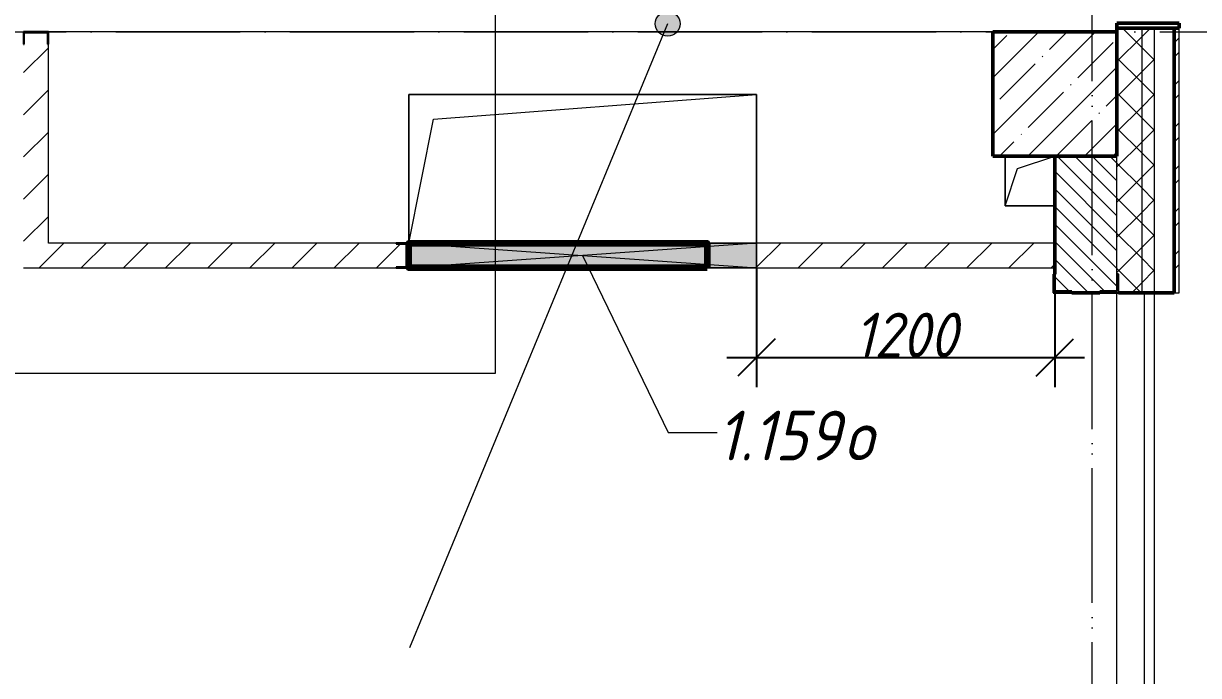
# Model space of a CAD drawing. Header units: millimetres. Extents: x -356862 to 418287, y 0 to 839748.
# Drawn here: x -79665 to -74937, y 503206 to 505831 of the extents above; entities that cross this region are included whole.
import ezdxf

# ---------------------------------------------------------------- set-up
doc = ezdxf.new("R2010")
doc.units = ezdxf.units.MM
doc.linetypes.add('50_200_ШТРИХ_1Т_ш5_п1_п1_', pattern=[700, 500, -100, 0, -100])
for name, color, linetype, lineweight in [('9.7) Заделка 956 шт', 6, 'Continuous', 158), ('A-____-____-DIMS', 7, 'Continuous', 9), ('A-DETL-GENF-OTLN', 7, 'Continuous', 9), ('A-FLOR-____-OTLN', 7, 'Continuous', 9), ('A-GENM-____-MCUT', 7, 'Continuous', 25), ('A-GENM-____-OTLN', 7, 'Continuous', 9), ('A-GENM-____-OTLN-1', 7, 'Continuous', 25), ('A-GLAZ-____-IDEN', 7, 'Continuous', 9), ('A-GLAZ-____-OTLN', 7, 'Continuous', 9), ('A-WALL-____-MCUT', 7, 'Continuous', 13), ('A-WALL-____-MCUT-1', 7, 'Continuous', 9), ('A-WALL-____-MCUT-2', 7, 'Continuous', 50), ('A-WALL-____-MCUT-3', 7, 'Continuous', 9), ('A-WALL-____-OTLN', 7, 'Continuous', 9), ('A-WALL-____-PATT-1', 7, 'Continuous', 9), ('A-WALL-FNSH-MCUT-1', 7, 'Continuous', 9), ('G-____-____-TEXT', 7, 'Continuous', 9), ('S-COLS-____-MCUT', 7, 'Continuous', 50), ('S-COLS-____-OTLN', 7, 'Continuous', 9), ('S-GRID-____-OTLN-1', 7, '50_200_ШТРИХ_1Т_ш5_п1_п1_', 9)]:
    doc.layers.add(name, color=color, linetype=linetype, lineweight=lineweight)
doc.layers.add('G-____-____-SYMB-1', color=9, linetype='Continuous', lineweight=9, true_color=0x808080)
doc.styles.add('ISOCPEUR_I_10', font='isocpeui.ttf', dxfattribs={"width": 0.9, "height": 180})
doc.styles.add('ISOCPEUR_I_9', font='isocpeui.ttf', dxfattribs={"width": 0.9, "height": 250})
doc.dimstyles.new('ISO-1_8_0_9К_СРЕДНИЙ_Кладочные_3', dxfattribs={"dimscale": 304.8, "dimtxt": 179.276612, "dimasz": 0.492126, "dimexe": 0.393701, "dimexo": 0, "dimgap": 0, "dimtad": 1, "dimdec": 3, "dimrnd": 0.001, "dimdsep": 46, "dimtxsty": 'ISOCPEUR_I_10', "dimblk1": 'OBLIQUE', "dimblk2": 'OBLIQUE', "dimsah": 1, "dimcen": 0.09, "dimdle": 0.393701, "dimazin": 0, "dimtfac": 1, "dimtdec": 4, "dimtix": 1, "dimtmove": 0, "dimatfit": 3, "dimfxl": 1, "dimtvp": 1, "dimtolj": 1, "dimtzin": 0, "dimarcsym": 2})
pattern_1 = [(135, (-176515.067, 459015.94), (-35.35534, -35.35534), [])]
pattern_2 = [(45, (-176515.07, 459015.94), (-70.71068, 70.71068), []), (135, (-176515.07, 459015.94), (-70.71068, -70.71068), [])]
pattern_3 = [(45, (-101000, -46531.04), (-114.04925, 114.04925), []), (45, (-100885.95, -46531.04), (-114.04925, 114.04925), [201.613, -40.323, 3.353, -36.97])]
pattern_4 = [(45, (-176515.07, 459015.94), (-84.85281, 84.85281), [])]
pattern_5 = [(45, (-176515.07, 459015.94), (-85.53659, 85.53659), []), (45, (-176458.04, 459015.94), (-85.53659, 85.53659), [])]

# ---------------------------------------------------------------- blocks, each defined once
blk = doc.blocks.new('BSC_Колонна _Прямоугольная - 500х500-V129-АР1_План отверстий 1 этажа в осях 1-64_А-ГГ')
at = {"layer": 'S-COLS-____-OTLN'}
h = blk.add_hatch(dxfattribs=at)
h.set_pattern_fill('FP_163', color=256, style=0, pattern_type=2)
h.set_pattern_definition(pattern_3)
h.paths.add_polyline_path([(-250, -250), (250, -250), (250, 250), (-250, 250), (-250, -216.9)], flags=0)
at = {"layer": 'S-COLS-____-MCUT'}
for p, q in [((250, 250), (-250, 250)), ((-250, 250), (-250, -250)), ((250, -250), (250, 250)), ((-250, -250), (250, -250))]:
    blk.add_line(p, q, dxfattribs=at)
blk = doc.blocks.new('Фахверк_СКБ_Уголок - 250_2700-27497298-АР1_План отверстий 1 этажа в осях 1-64_А-ГГ')
at = {"layer": 'A-GENM-____-MCUT'}
for p, q in [((200, 181), (125, 181)), ((125, 181), (125, 106)), ((131, 106), (131, 175)), ((131, 175), (200, 175)), ((200, 175), (200, 181)), ((125, 106), (131, 106)), ((131, -6), (125, -6)), ((125, -6), (125, -81)), ((131, -75), (131, -6)), ((125, -81), (200, -81)), ((200, -75), (131, -75)), ((200, -81), (200, -75))]:
    blk.add_line(p, q, dxfattribs=at)
blk = doc.blocks.new('154_Фахверк_СКБ_Швеллер - Тип_100_4010-27736299-АР1_План отверстий 1 этажа в осях 1-64_А-ГГ')
at = {"layer": 'A-GENM-____-MCUT'}
for p, q in [((175, 50), (125, 50)), ((125, 50), (125, -50)), ((175, 47), (175, 50)), ((128, 47), (175, 47)), ((128, -47), (128, 47)), ((175, -47), (128, -47)), ((175, -50), (175, -47)), ((125, -50), (175, -50))]:
    blk.add_line(p, q, dxfattribs=at)
blk = doc.blocks.new('154_Фахверк_СКБ_Швеллер - Тип_100_3600-28132032-АР1_План отверстий 1 этажа в осях 1-64_А-ГГ')
at = {"layer": 'A-GENM-____-MCUT'}
for p, q in [((175, 50), (125, 50)), ((125, 50), (125, -50)), ((175, 47), (175, 50)), ((128, 47), (175, 47)), ((128, -47), (128, 47)), ((175, -47), (128, -47)), ((175, -50), (175, -47)), ((125, -50), (175, -50))]:
    blk.add_line(p, q, dxfattribs=at)
blk = doc.blocks.new('AR_Отверстие прямоугольное _в плите_ - AR_Отверстие прямоугольное _в плите_-V185-АР1_План отверстий 1 этажа в осях 1-64_А-ГГ')
at = {"layer": 'A-GENM-____-OTLN'}
for p, q in [((-100, 100), (-100, -100)), ((-50, 50), (100, 100)), ((-100, -100), (-50, 50)), ((-100, -100), (100, -100))]:
    blk.add_line(p, q, dxfattribs=at)
blk = doc.blocks.new('AR_Отверстие прямоугольное _в плите_ - AR_Отверстие прямоугольное _в плите_-30602937-АР1_План отверстий 1 этажа в осях 1-64_А-ГГ')
at = {"layer": 'A-GENM-____-OTLN'}
for p, q in [((700, 300), (-700, 300)), ((-700, 300), (-700, -298.2)), ((-600, 200), (700, 300)), ((700, -298.2), (700, 300)), ((-699.6, -298.2), (-600, 200))]:
    blk.add_line(p, q, dxfattribs=at)
blk = doc.blocks.new('Стены 13 - Стены 4-31812941-АР1_План отверстий 1 этажа в осях 1-64_А-ГГ')
at = {"layer": 'A-WALL-____-MCUT-2'}
for p, q in [((-1843.5, 41030.2), (-1843.5, 41010.2)), ((-1593.5, 41030.2), (-1843.5, 41030.2)), ((-1843.5, 41010.2), (-1593.5, 41010.2)), ((-1593.5, 41010.2), (-1593.5, 41030.2))]:
    blk.add_line(p, q, dxfattribs=at)
blk = doc.blocks.new('AR_Отверстие прямоугольное _в стене__БезПР - AR_Отверстие прямоугольное _в стене__БезПР-36428191-АР1_План отверстий 1 этажа в осях 1-64_А-ГГ')
at = {"layer": 'A-GLAZ-____-OTLN'}
blk.add_hatch(color=256, dxfattribs=at).paths.add_polyline_path([(700, -50), (700, 50), (-700, 50), (-700, -50), (-136.9, -50)], flags=0)
at = {"layer": 'A-DETL-GENF-OTLN'}
for p, q in [((-700, -50), (-700, 50)), ((-700, 50), (700, 50)), ((700, 50), (-700, -50)), ((-700, 50), (700, -50)), ((700, 50), (-700, 50)), ((-700, 50), (-700, -50)), ((700, 50), (700, -50)), ((700, -50), (700, 50)), ((700, -50), (-700, -50)), ((-700, -50), (700, -50))]:
    blk.add_line(p, q, dxfattribs=at)
at = {"layer": 'A-GLAZ-____-OTLN'}
blk.add_line((700, 50), (-700, 50), dxfattribs=at)
blk = doc.blocks.new('_Oblique')
at = {"color": 0, "linetype": 'ByBlock', "lineweight": -2}
blk.add_line((-0.5, -0.5), (0.5, 0.5), dxfattribs=at)
blk = doc.blocks.new('*D13357')
at = {"layer": 'A-____-____-DIMS', "color": 0, "lineweight": -2, "transparency": 16777216}
for p, q in [((-76715.1, 504847), (-76715.1, 504366.6)), ((-75515.1, 504847), (-75515.1, 504366.6)), ((-76835.1, 504486.6), (-75395.1, 504486.6))]:
    blk.add_line(p, q, dxfattribs=at)
at = {"layer": 'Defpoints', "color": 0, "transparency": 16777216}
for p in [(-76715.1, 504847), (-75515.1, 504847), (-75515.1, 504486.6)]:
    blk.add_point(p, dxfattribs=at)
at = {"layer": 'A-____-____-DIMS', "color": 0, "lineweight": -2, "transparency": 16777216, "xscale": 150, "yscale": 150, "zscale": 150, "rotation": 180}
blk.add_blockref('_Oblique', (-76715.1, 504486.6), dxfattribs=at)
at = {"layer": 'A-____-____-DIMS', "color": 0, "lineweight": -2, "transparency": 16777216, "xscale": 150, "yscale": 150, "zscale": 150}
blk.add_blockref('_Oblique', (-75515.1, 504486.6), dxfattribs=at)
at = {"layer": 'A-____-____-DIMS', "color": 0, "transparency": 16777216, "insert": (-76115.1, 504576.6), "char_height": 180, "width": 504.733, "attachment_point": 5, "style": 'ISOCPEUR_I_10'}
blk.add_mtext('\\A1;1200', dxfattribs=at)
blk = doc.blocks.new('BSC_Колонна _Прямоугольная - 500х500-V137-АР1_План отверстий 1 этажа в осях 1-64_Ю-ЯЯ')
at = {"layer": 'S-COLS-____-OTLN'}
h = blk.add_hatch(dxfattribs=at)
h.set_pattern_fill('FP_148', color=256, style=0, pattern_type=2)
h.set_pattern_definition(pattern_3)
h.paths.add_polyline_path([(-250, -250), (250, -250), (250, 250), (-250, 250)], flags=0)
at = {"layer": 'S-COLS-____-MCUT'}
for p, q in [((250, 250), (-250, 250)), ((-250, 250), (-250, -250)), ((250, -250), (250, 250)), ((-250, -250), (250, -250))]:
    blk.add_line(p, q, dxfattribs=at)
blk = doc.blocks.new('Фахверк_СКБ_Уголок - 250_2700-27497298-АР1_План отверстий 1 этажа в осях 1-64_Ю-ЯЯ')
at = {"layer": 'A-GENM-____-MCUT'}
for p, q in [((200, 181), (125, 181)), ((125, 181), (125, 106)), ((131, 106), (131, 175)), ((131, 175), (200, 175)), ((200, 175), (200, 181)), ((125, 106), (131, 106)), ((131, -6), (125, -6)), ((125, -6), (125, -81)), ((131, -75), (131, -6)), ((125, -81), (200, -81)), ((200, -75), (131, -75)), ((200, -81), (200, -75))]:
    blk.add_line(p, q, dxfattribs=at)
blk = doc.blocks.new('154_Фахверк_СКБ_Швеллер - Тип_100_4010-27736299-АР1_План отверстий 1 этажа в осях 1-64_Ю-ЯЯ')
at = {"layer": 'A-GENM-____-MCUT'}
for p, q in [((175, 50), (125, 50)), ((125, 50), (125, -50)), ((175, 47), (175, 50)), ((128, 47), (175, 47)), ((128, -47), (128, 47)), ((175, -47), (128, -47)), ((175, -50), (175, -47)), ((125, -50), (175, -50))]:
    blk.add_line(p, q, dxfattribs=at)
blk = doc.blocks.new('154_Фахверк_СКБ_Швеллер - Тип_100_3600-28132032-АР1_План отверстий 1 этажа в осях 1-64_Ю-ЯЯ')
at = {"layer": 'A-GENM-____-MCUT'}
for p, q in [((175, 50), (125, 50)), ((125, 50), (125, -50)), ((175, 47), (175, 50)), ((128, 47), (175, 47)), ((128, -47), (128, 47)), ((175, -47), (128, -47)), ((175, -50), (175, -47)), ((125, -50), (175, -50))]:
    blk.add_line(p, q, dxfattribs=at)
blk = doc.blocks.new('AR_Отверстие прямоугольное _в плите_ - AR_Отверстие прямоугольное _в плите_-V215-АР1_План отверстий 1 этажа в осях 1-64_Ю-ЯЯ')
at = {"layer": 'A-GENM-____-OTLN'}
for p, q in [((-100, 100), (-100, -100)), ((-50, 50), (100, 100)), ((-100, -100), (-50, 50)), ((-100, -100), (100, -100))]:
    blk.add_line(p, q, dxfattribs=at)
blk = doc.blocks.new('AR_Отверстие прямоугольное _в плите_ - AR_Отверстие прямоугольное _в плите_-30602937-АР1_План отверстий 1 этажа в осях 1-64_Ю-ЯЯ')
at = {"layer": 'A-GENM-____-OTLN'}
for p, q in [((700, 300), (-700, 300)), ((-700, 300), (-700, -298.2)), ((-600, 200), (700, 300)), ((700, -298.2), (700, 300)), ((-699.6, -298.2), (-600, 200))]:
    blk.add_line(p, q, dxfattribs=at)
blk = doc.blocks.new('Стены 13 - Стены 4-31812941-АР1_План отверстий 1 этажа в осях 1-64_Ю-ЯЯ')
at = {"layer": 'A-WALL-____-MCUT'}
for p, q in [((-1843.5, 41030.2), (-1843.5, 41010.2)), ((-1593.5, 41030.2), (-1843.5, 41030.2)), ((-1843.5, 41010.2), (-1593.5, 41010.2)), ((-1593.5, 41010.2), (-1593.5, 41030.2))]:
    blk.add_line(p, q, dxfattribs=at)
blk = doc.blocks.new('AR_Отверстие прямоугольное _в стене__БезПР - AR_Отверстие прямоугольное _в стене__БезПР-36428191-АР1_План отверстий 1 этажа в осях 1-64_Ю-ЯЯ')
at = {"layer": 'A-GLAZ-____-OTLN'}
blk.add_hatch(color=256, dxfattribs=at).paths.add_polyline_path([(700, -50), (700, 50), (-700, 50), (-700, -50), (-135.4, -50)], flags=0)
at = {"layer": 'A-DETL-GENF-OTLN'}
for p, q in [((-700, -50), (-700, 50)), ((-700, 50), (700, 50)), ((700, 50), (-700, -50)), ((-700, 50), (700, -50)), ((700, 50), (-700, 50)), ((-700, 50), (-700, -50)), ((700, 50), (700, -50)), ((700, -50), (700, 50)), ((700, -50), (-700, -50)), ((-700, -50), (700, -50))]:
    blk.add_line(p, q, dxfattribs=at)
at = {"layer": 'A-GLAZ-____-OTLN'}
blk.add_line((700, 50), (-700, 50), dxfattribs=at)

msp = doc.modelspace()

# ---------------------------------------------------------------- hatches: boundary and pattern name
at = {"layer": 'A-WALL-____-PATT-1'}
h = msp.add_hatch(dxfattribs=at)
h.set_pattern_fill('FP_4', color=256, style=0, pattern_type=2)
h.set_pattern_definition(pattern_4)
h.paths.add_polyline_path([(-79665.0675, 504946.983), (-79565.0675, 504946.983), (-79565.0675, 505746.983), (-79568.0675, 505746.983), (-79568.0675, 505793.983), (-79662.0675, 505793.983), (-79662.0675, 505746.983), (-79665.0675, 505746.983)], flags=0)
h = msp.add_hatch(dxfattribs=at)
h.set_pattern_fill('FP_4', color=256, style=0, pattern_type=2)
h.set_pattern_definition(pattern_4)
h.paths.add_polyline_path([(-79568.0675, 504946.983), (-79565.0675, 504946.983), (-79565.0675, 505746.983), (-79568.0675, 505746.983), (-79568.0675, 505793.983), (-79662.0675, 505793.983), (-79662.0675, 505746.983), (-79665.0675, 505746.983), (-79665.0675, 504946.983), (-79662.0675, 504946.983)], flags=0)
h = msp.add_hatch(dxfattribs=at)
h.set_pattern_fill('FP_1', color=256, style=0, pattern_type=2)
h.set_pattern_definition(pattern_2)
h.paths.add_polyline_path([(-75165.0675, 456996.983), (-75165.0675, 457946.983), (-75259.0675, 457946.983), (-75259.0675, 457871.983), (-75265.0675, 457871.983), (-75265.0675, 456996.983)], flags=0)
h.paths.add_polyline_path([(-75259.0675, 459746.983), (-75165.0675, 459746.983), (-75165.0675, 460946.983), (-75259.0675, 460946.983), (-75259.0675, 460871.983), (-75265.0675, 460871.983), (-75265.0675, 459821.983), (-75259.0675, 459821.983), (-75259.0675, 459750.427)], flags=0)
h.paths.add_polyline_path([(-75259.0675, 465746.983), (-75165.0675, 465746.983), (-75165.0675, 466946.983), (-75259.0675, 466946.983), (-75259.0675, 466871.983), (-75265.0675, 466871.983), (-75265.0675, 465821.983), (-75259.0675, 465821.983), (-75259.0675, 465752.983)], flags=0)
h.paths.add_polyline_path([(-75259.0675, 468746.983), (-75165.0675, 468746.983), (-75165.0675, 469946.983), (-75259.0675, 469946.983), (-75259.0675, 469871.983), (-75265.0675, 469871.983), (-75265.0675, 468821.983), (-75259.0675, 468821.983), (-75259.0675, 468752.983)], flags=0)
h.paths.add_polyline_path([(-75165.0675, 471746.983), (-75165.0675, 472946.983), (-75259.0675, 472946.983), (-75259.0675, 472871.983), (-75265.0675, 472871.983), (-75265.0675, 471821.983), (-75259.0675, 471821.983), (-75259.0675, 471746.983)], flags=0)
h.paths.add_polyline_path([(-75165.0675, 474746.983), (-75165.0675, 475946.983), (-75259.0675, 475946.983), (-75259.0675, 475871.983), (-75265.0675, 475871.983), (-75265.0675, 474821.983), (-75259.0675, 474821.983), (-75259.0675, 474746.983)], flags=0)
h.paths.add_polyline_path([(-75165.0675, 483746.983), (-75165.0675, 484946.983), (-75259.0675, 484946.983), (-75259.0675, 484871.983), (-75265.0675, 484871.983), (-75265.0675, 483821.983), (-75259.0675, 483821.983), (-75259.0675, 483746.983)], flags=0)
h.paths.add_polyline_path([(-75165.0675, 492746.983), (-75165.0675, 493946.983), (-75259.0675, 493946.983), (-75259.0675, 493871.983), (-75265.0675, 493871.983), (-75265.0675, 492821.983), (-75259.0675, 492821.983), (-75259.0675, 492746.983)], flags=0)
h.paths.add_polyline_path([(-75259.0675, 504746.983), (-75165.0675, 504746.983), (-75165.0675, 505811.983), (-75265.0675, 505811.983), (-75265.0675, 504821.983), (-75259.0675, 504821.983), (-75259.0675, 504752.983)], flags=0)
h = msp.add_hatch(dxfattribs=at)
h.set_pattern_fill('FP_1', color=256, style=0, pattern_type=2)
h.set_pattern_definition(pattern_2)
h.paths.add_polyline_path([(-75259.0675, 504746.983), (-75165.0675, 504746.983), (-75165.0675, 505811.983), (-75265.0675, 505811.983), (-75265.0675, 504821.983), (-75259.0675, 504821.983), (-75259.0675, 504752.983)], flags=0)
h = msp.add_hatch(dxfattribs=at)
h.set_pattern_fill('FP_1', color=256, style=0, pattern_type=2)
h.set_pattern_definition(pattern_2)
h.paths.add_polyline_path([(-75165.0675, 456946.983), (-75115.0675, 456946.983), (-75115.0675, 457946.983), (-75165.0675, 457946.983), (-75165.0675, 456996.983)], flags=0)
h.paths.add_polyline_path([(-75165.0675, 459746.983), (-75115.0675, 459746.983), (-75115.0675, 460946.983), (-75165.0675, 460946.983), (-75165.0675, 459750.427)], flags=0)
h.paths.add_polyline_path([(-75115.0675, 465746.983), (-75115.0675, 466946.983), (-75165.0675, 466946.983), (-75165.0675, 465746.983)], flags=0)
h.paths.add_polyline_path([(-75115.0675, 468746.983), (-75115.0675, 469946.983), (-75165.0675, 469946.983), (-75165.0675, 468746.983)], flags=0)
h.paths.add_polyline_path([(-75115.0675, 471746.983), (-75115.0675, 472946.983), (-75165.0675, 472946.983), (-75165.0675, 471746.983)], flags=0)
h.paths.add_polyline_path([(-75115.0675, 474746.983), (-75115.0675, 475946.983), (-75165.0675, 475946.983), (-75165.0675, 474746.983)], flags=0)
h.paths.add_polyline_path([(-75115.0675, 483746.983), (-75115.0675, 484946.983), (-75165.0675, 484946.983), (-75165.0675, 483746.983)], flags=0)
h.paths.add_polyline_path([(-75115.0675, 492746.983), (-75115.0675, 493946.983), (-75165.0675, 493946.983), (-75165.0675, 492746.983)], flags=0)
h.paths.add_polyline_path([(-75165.0675, 504746.983), (-75115.0675, 504746.983), (-75115.0675, 505811.983), (-75165.0675, 505811.983), (-75165.0675, 505330.1087)], flags=0)
h = msp.add_hatch(dxfattribs=at)
h.set_pattern_fill('FP_1', color=256, style=0, pattern_type=2)
h.set_pattern_definition(pattern_2)
h.paths.add_polyline_path([(-75115.0675, 504746.983), (-75115.0675, 505811.983), (-75165.0675, 505811.983), (-75165.0675, 504746.983)], flags=0)
h = msp.add_hatch(dxfattribs=at)
h.set_pattern_fill('FP_3', color=256, style=0, pattern_type=2)
h.set_pattern_definition(pattern_5)
h.paths.add_polyline_path([(-75035.0675, 456846.983), (-75015.0675, 456846.983), (-75015.0675, 457946.983), (-75035.0675, 457946.983), (-75035.0675, 456866.983)], flags=0)
h.paths.add_polyline_path([(-75035.0675, 459746.983), (-75015.0675, 459746.983), (-75015.0675, 460946.983), (-75035.0675, 460946.983), (-75035.0675, 459750.427)], flags=0)
h.paths.add_polyline_path([(-75015.0675, 465746.983), (-75015.0675, 466946.983), (-75035.0675, 466946.983), (-75035.0675, 465746.983)], flags=0)
h.paths.add_polyline_path([(-75035.0675, 468746.983), (-75015.0675, 468746.983), (-75015.0675, 469946.983), (-75035.0675, 469946.983), (-75035.0675, 469210.3609)], flags=0)
h.paths.add_polyline_path([(-75035.0675, 471746.983), (-75015.0675, 471746.983), (-75015.0675, 472946.983), (-75035.0675, 472946.983), (-75035.0675, 471790.3429)], flags=0)
h.paths.add_polyline_path([(-75015.0675, 474746.983), (-75015.0675, 475946.983), (-75035.0675, 475946.983), (-75035.0675, 474746.983)], flags=0)
h.paths.add_polyline_path([(-75015.0675, 483746.983), (-75015.0675, 484946.983), (-75035.0675, 484946.983), (-75035.0675, 483746.983)], flags=0)
h.paths.add_polyline_path([(-75015.0675, 492746.983), (-75015.0675, 493946.983), (-75035.0675, 493946.983), (-75035.0675, 492746.983)], flags=0)
h.paths.add_polyline_path([(-75035.0675, 504746.983), (-75015.0675, 504746.983), (-75015.0675, 505811.983), (-75035.0675, 505811.983), (-75035.0675, 505330.1087)], flags=0)
h = msp.add_hatch(dxfattribs=at)
h.set_pattern_fill('FP_3', color=256, style=0, pattern_type=2)
h.set_pattern_definition(pattern_5)
h.paths.add_polyline_path([(-75035.0675, 504746.983), (-75015.0675, 504746.983), (-75015.0675, 505811.983), (-75035.0675, 505811.983), (-75035.0675, 504938.4031)], flags=0)
h = msp.add_hatch(dxfattribs=at)
h.set_pattern_fill('FP_6', color=256, style=0, pattern_type=2)
h.set_pattern_definition(pattern_1)
h.paths.add_polyline_path([(-75446.0675, 504746.983), (-75334.0675, 504746.983), (-75334.0675, 504752.983), (-75265.0675, 504752.983), (-75265.0675, 505296.983), (-75515.0675, 505296.983), (-75515.0675, 504752.983), (-75446.0675, 504752.983)], flags=0)
h = msp.add_hatch(dxfattribs=at)
h.set_pattern_fill('FP_6', color=256, style=0, pattern_type=2)
h.set_pattern_definition(pattern_1)
h.paths.add_polyline_path([(-75334.0675, 504746.983), (-75334.0675, 504752.983), (-75265.0675, 504752.983), (-75265.0675, 505296.983), (-75515.0675, 505296.983), (-75515.0675, 504752.983), (-75446.0675, 504752.983), (-75446.0675, 504746.983)], flags=0)
h = msp.add_hatch(dxfattribs=at)
h.set_pattern_fill('FP_4', color=256, style=0, pattern_type=2)
h.set_pattern_definition(pattern_4)
h.paths.add_polyline_path([(-75515.0675, 504846.983), (-75515.0675, 504946.983), (-76715.0675, 504946.983), (-76715.0675, 504846.983), (-75784.5532, 504846.983)], flags=0)
h.paths.add_polyline_path([(-78165.0675, 504846.983), (-78165.0675, 504849.983), (-78118.0675, 504849.983), (-78118.0675, 504943.983), (-78165.0675, 504943.983), (-78165.0675, 504946.983), (-79665.0675, 504946.983), (-79665.0675, 504846.983)], flags=0)
h = msp.add_hatch(dxfattribs=at)
h.set_pattern_fill('FP_4', color=256, style=0, pattern_type=2)
h.set_pattern_definition(pattern_4)
h.paths.add_polyline_path([(-75782.9382, 504846.983), (-75515.0675, 504846.983), (-75515.0675, 504946.983), (-76715.0675, 504946.983), (-76715.0675, 504846.983)], flags=0)
h.paths.add_polyline_path([(-78165.0675, 504846.983), (-78165.0675, 504849.983), (-78118.0675, 504849.983), (-78118.0675, 504943.983), (-78165.0675, 504943.983), (-78165.0675, 504946.983), (-79665.0675, 504946.983), (-79665.0675, 504846.983)], flags=0)
at = {"layer": 'G-____-____-TEXT'}
h = msp.add_hatch(color=256, dxfattribs=at)
edge = h.paths.add_edge_path(flags=0)
edge.add_arc((-77073.0077, 505829.2796), 50, 0, 360)
h = msp.add_hatch(color=256, dxfattribs=at)
edge = h.paths.add_edge_path(flags=0)
edge.add_arc((-77073.0077, 505829.2796), 50, 0, 360)

# ---------------------------------------------------------------- linework, layer by layer
at = {"layer": '9.7) Заделка 956 шт'}
msp.add_lwpolyline([(-76913.7057, 504846.983), (-78114.7099, 504846.983), (-78114.7099, 504946.983), (-76913.7057, 504946.983)], close=True, dxfattribs=at)
at = {"layer": 'A-FLOR-____-OTLN'}
for p, q in [((-75765.0675, 505796.983), (-79565.0675, 505796.983)), ((-75765.0675, 505796.983), (-79565.0675, 505796.983)), ((-78115.0675, 505545.195), (-76715.0675, 505545.195)), ((-78115.0675, 504946.983), (-78115.0675, 505545.195)), ((-78115.0675, 505545.195), (-76715.0675, 505545.195)), ((-78115.0675, 504946.983), (-78115.0675, 505545.195)), ((-76715.0675, 505545.195), (-76715.0675, 504946.983)), ((-76715.0675, 505545.195), (-76715.0675, 504946.983)), ((-75715.0675, 505096.983), (-75715.0675, 505296.983)), ((-75715.0675, 505096.983), (-75715.0675, 505296.983)), ((-75515.0675, 505096.983), (-75715.0675, 505096.983)), ((-75515.0675, 505096.983), (-75715.0675, 505096.983))]:
    msp.add_line(p, q, dxfattribs=at)
at = {"layer": 'A-GLAZ-____-IDEN'}
for p, q in [((-77415.0675, 504896.983), (-77071.0835, 504184.3838)), ((-77071.0835, 504184.3838), (-76874.1383, 504184.3838))]:
    msp.add_line(p, q, dxfattribs=at)
at = {"layer": 'A-WALL-____-MCUT'}
for p, q in [((-75035.0675, 505811.983), (-75265.0675, 505811.983)), ((-75265.0675, 505811.983), (-75265.0675, 505796.983)), ((-75035.0675, 504746.983), (-75035.0675, 505811.983)), ((-75515.0675, 505296.983), (-75515.0675, 504821.983)), ((-75446.0675, 504746.983), (-75334.0675, 504746.983)), ((-75259.0675, 504746.983), (-75035.0675, 504746.983))]:
    msp.add_line(p, q, dxfattribs=at)
at = {"layer": 'A-WALL-____-MCUT-1'}
for p, q in [((-75165.0675, 505811.983), (-75165.0675, 504746.983)), ((-75115.0675, 505811.983), (-75115.0675, 504746.983)), ((-75265.0675, 504821.983), (-75265.0675, 505296.983))]:
    msp.add_line(p, q, dxfattribs=at)
at = {"layer": 'A-WALL-____-MCUT-2'}
for p, q in [((-75035.0675, 505811.983), (-75265.0675, 505811.983)), ((-75265.0675, 505811.983), (-75265.0675, 505796.983)), ((-75035.0675, 504746.983), (-75035.0675, 505811.983)), ((-75515.0675, 505296.983), (-75515.0675, 504821.983)), ((-75446.0675, 504746.983), (-75334.0675, 504746.983)), ((-75259.0675, 504746.983), (-75035.0675, 504746.983))]:
    msp.add_line(p, q, dxfattribs=at)
at = {"layer": 'A-WALL-____-MCUT-3'}
for p, q in [((-75165.0675, 505811.983), (-75165.0675, 504746.983)), ((-75115.0675, 505811.983), (-75115.0675, 504746.983)), ((-75265.0675, 504821.983), (-75265.0675, 505296.983))]:
    msp.add_line(p, q, dxfattribs=at)
at = {"layer": 'A-WALL-____-OTLN'}
for p, q in [((-75265.0675, 501946.983), (-75265.0675, 504746.983)), ((-75265.0675, 501946.983), (-75265.0675, 504746.983)), ((-75155.0675, 504746.983), (-75155.0675, 493946.983)), ((-75155.0675, 504746.983), (-75155.0675, 500496.983)), ((-75115.0675, 504746.983), (-75115.0675, 493946.983)), ((-75115.0675, 504746.983), (-75115.0675, 500496.983))]:
    msp.add_line(p, q, dxfattribs=at)
at = {"layer": 'A-WALL-FNSH-MCUT-1'}
for p, q in [((-75015.0675, 505811.983), (-75035.0675, 505811.983)), ((-75015.0675, 505811.983), (-75035.0675, 505811.983)), ((-75015.0675, 504746.983), (-75015.0675, 505811.983)), ((-75015.0675, 504746.983), (-75015.0675, 505811.983)), ((-79565.0675, 504946.983), (-79565.0675, 505746.983)), ((-79565.0675, 504946.983), (-79565.0675, 505746.983)), ((-78165.0675, 504946.983), (-79565.0675, 504946.983)), ((-78165.0675, 504946.983), (-79565.0675, 504946.983)), ((-75515.0675, 504946.983), (-76715.0675, 504946.983)), ((-75515.0675, 504946.983), (-76715.0675, 504946.983)), ((-79665.0675, 504846.983), (-78165.0675, 504846.983)), ((-79665.0675, 504846.983), (-78165.0675, 504846.983)), ((-76715.0675, 504846.983), (-75515.0675, 504846.983)), ((-76715.0675, 504846.983), (-75515.0675, 504846.983)), ((-75035.0675, 504746.983), (-75015.0675, 504746.983)), ((-75035.0675, 504746.983), (-75015.0675, 504746.983))]:
    msp.add_line(p, q, dxfattribs=at)
at = {"layer": 'G-____-____-SYMB-1'}
for p, q in [((-77766.8674, 545636.5018), (-77766.8674, 504422.2671)), ((-77766.8674, 508538.1148), (-77766.8674, 504422.2671)), ((-77766.8674, 504422.2671), (-94572.0697, 504422.2671)), ((-77766.8674, 504422.2671), (-94572.0697, 504422.2671))]:
    msp.add_line(p, q, dxfattribs=at)
at = {"layer": 'G-____-____-TEXT'}
msp.add_line((-77073.0077, 505829.2796), (-78111.89, 503318.1926), dxfattribs=at)
msp.add_line((-77073.0077, 505829.2796), (-78111.89, 503318.1926), dxfattribs=at)
msp.add_circle((-77073.0077, 505829.2796), 50, dxfattribs=at)
msp.add_circle((-77073.0077, 505829.2796), 50, dxfattribs=at)
at = {"layer": 'S-GRID-____-OTLN-1'}
for p, q in [((-75365.0675, 498597.5699), (-75365.0675, 549908.7924)), ((-75365.0675, 454533.3346), (-75365.0675, 508896.9006)), ((-75365.0675, 454533.3346), (-75365.0675, 508896.9006)), ((-83493.8031, 505796.983), (-72440.6609, 505796.983)), ((-83493.8031, 505796.983), (-72440.6609, 505796.983))]:
    msp.add_line(p, q, dxfattribs=at)

# ---------------------------------------------------------------- block references
at = {"layer": 'A-GENM-____-OTLN'}
for name, p in [('AR_Отверстие прямоугольное _в плите_ - AR_Отверстие прямоугольное _в плите_-30602937-АР1_План отверстий 1 этажа в осях 1-64_А-ГГ', (-77415.0675, 505245.195)), ('AR_Отверстие прямоугольное _в плите_ - AR_Отверстие прямоугольное _в плите_-30602937-АР1_План отверстий 1 этажа в осях 1-64_Ю-ЯЯ', (-77415.0675, 505245.195)), ('AR_Отверстие прямоугольное _в плите_ - AR_Отверстие прямоугольное _в плите_-V185-АР1_План отверстий 1 этажа в осях 1-64_А-ГГ', (-75615.0675, 505196.983)), ('AR_Отверстие прямоугольное _в плите_ - AR_Отверстие прямоугольное _в плите_-V215-АР1_План отверстий 1 этажа в осях 1-64_Ю-ЯЯ', (-75615.0675, 505196.983))]:
    msp.add_blockref(name, p, dxfattribs=at)
at = {"layer": 'A-GENM-____-OTLN-1'}
for name, p, rotation in [('154_Фахверк_СКБ_Швеллер - Тип_100_3600-28132032-АР1_План отверстий 1 этажа в осях 1-64_А-ГГ', (-79615.0675, 505921.983), 270), ('154_Фахверк_СКБ_Швеллер - Тип_100_3600-28132032-АР1_План отверстий 1 этажа в осях 1-64_Ю-ЯЯ', (-79615.0675, 505921.983), 270), ('154_Фахверк_СКБ_Швеллер - Тип_100_4010-27736299-АР1_План отверстий 1 этажа в осях 1-64_А-ГГ', (-77990.0675, 504896.983), 180), ('154_Фахверк_СКБ_Швеллер - Тип_100_4010-27736299-АР1_План отверстий 1 этажа в осях 1-64_Ю-ЯЯ', (-77990.0675, 504896.983), 180), ('Фахверк_СКБ_Уголок - 250_2700-27497298-АР1_План отверстий 1 этажа в осях 1-64_А-ГГ', (-75340.0675, 504621.983), 89.99999999999993), ('Фахверк_СКБ_Уголок - 250_2700-27497298-АР1_План отверстий 1 этажа в осях 1-64_Ю-ЯЯ', (-75340.0675, 504621.983), 89.99999999999993)]:
    msp.add_blockref(name, p, dxfattribs=dict(at, rotation=rotation))
at = {"layer": 'A-GLAZ-____-OTLN'}
for name in ['AR_Отверстие прямоугольное _в стене__БезПР - AR_Отверстие прямоугольное _в стене__БезПР-36428191-АР1_План отверстий 1 этажа в осях 1-64_А-ГГ', 'AR_Отверстие прямоугольное _в стене__БезПР - AR_Отверстие прямоугольное _в стене__БезПР-36428191-АР1_План отверстий 1 этажа в осях 1-64_Ю-ЯЯ']:
    msp.add_blockref(name, (-77415.0675, 504896.983), dxfattribs=at)
at = {"layer": 'A-WALL-____-OTLN'}
for name in ['Стены 13 - Стены 4-31812941-АР1_План отверстий 1 этажа в осях 1-64_А-ГГ', 'Стены 13 - Стены 4-31812941-АР1_План отверстий 1 этажа в осях 1-64_Ю-ЯЯ']:
    msp.add_blockref(name, (-73421.5557, 464801.7409), dxfattribs=at)
at = {"layer": 'S-COLS-____-OTLN'}
for name in ['BSC_Колонна _Прямоугольная - 500х500-V129-АР1_План отверстий 1 этажа в осях 1-64_А-ГГ', 'BSC_Колонна _Прямоугольная - 500х500-V137-АР1_План отверстий 1 этажа в осях 1-64_Ю-ЯЯ']:
    msp.add_blockref(name, (-75515.0675, 505546.983), dxfattribs=at)

# ---------------------------------------------------------------- texts
at = {"layer": 'A-GLAZ-____-IDEN', "char_height": 200, "attachment_point": 1, "style": 'ISOCPEUR_I_9'}
for s, insert, width in [('1.159', (-76874.1383, 504271.9984), 620.506125), ('\\fISOCPEUR|b0|i1|c204|p34|;\\W.9;о', (-76362.1696, 504271.9984), 158.734125)]:
    msp.add_mtext(s, dxfattribs=dict(at, insert=insert, width=width))

# ---------------------------------------------------------------- dimensions: what is measured, and where the dimension line sits
at = {"layer": 'A-____-____-DIMS'}
dim = msp.add_linear_dim(base=(-75515.0675, 504486.6136), p1=(-76715.0675, 504846.983), p2=(-75515.0675, 504846.983), dimstyle='ISO-1_8_0_9К_СРЕДНИЙ_Кладочные_3', override={"dimpost": '<>', "dimfxl": 1200}, dxfattribs=at)
dim.commit()
dim.dimension.update_dxf_attribs({"geometry": '*D13357', "text_midpoint": (-76115.0675, 504576.6136)})

doc.saveas('drawing.dxf')
